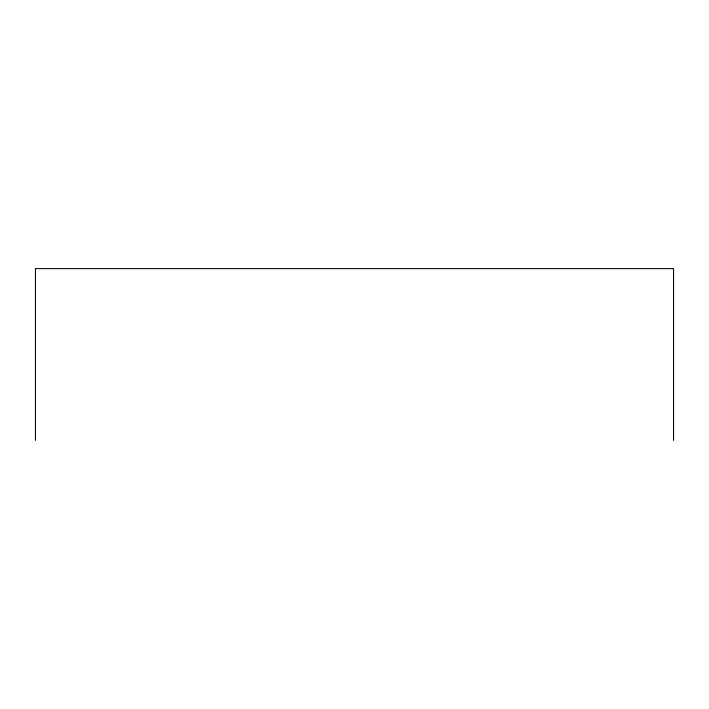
<?xml version="1.0" encoding="UTF-8"?>
<svg xmlns="http://www.w3.org/2000/svg" width="709" height="709" viewBox="0 0 709 709"><rect width="100%" height="100%" fill="white"/><g stroke="black" fill="none" stroke-linecap="round" stroke-linejoin="round"><path stroke-width="1.06" d="M673.55 440.386L673.55 268.614L35.45 268.614L35.45 440.386"/></g></svg>
